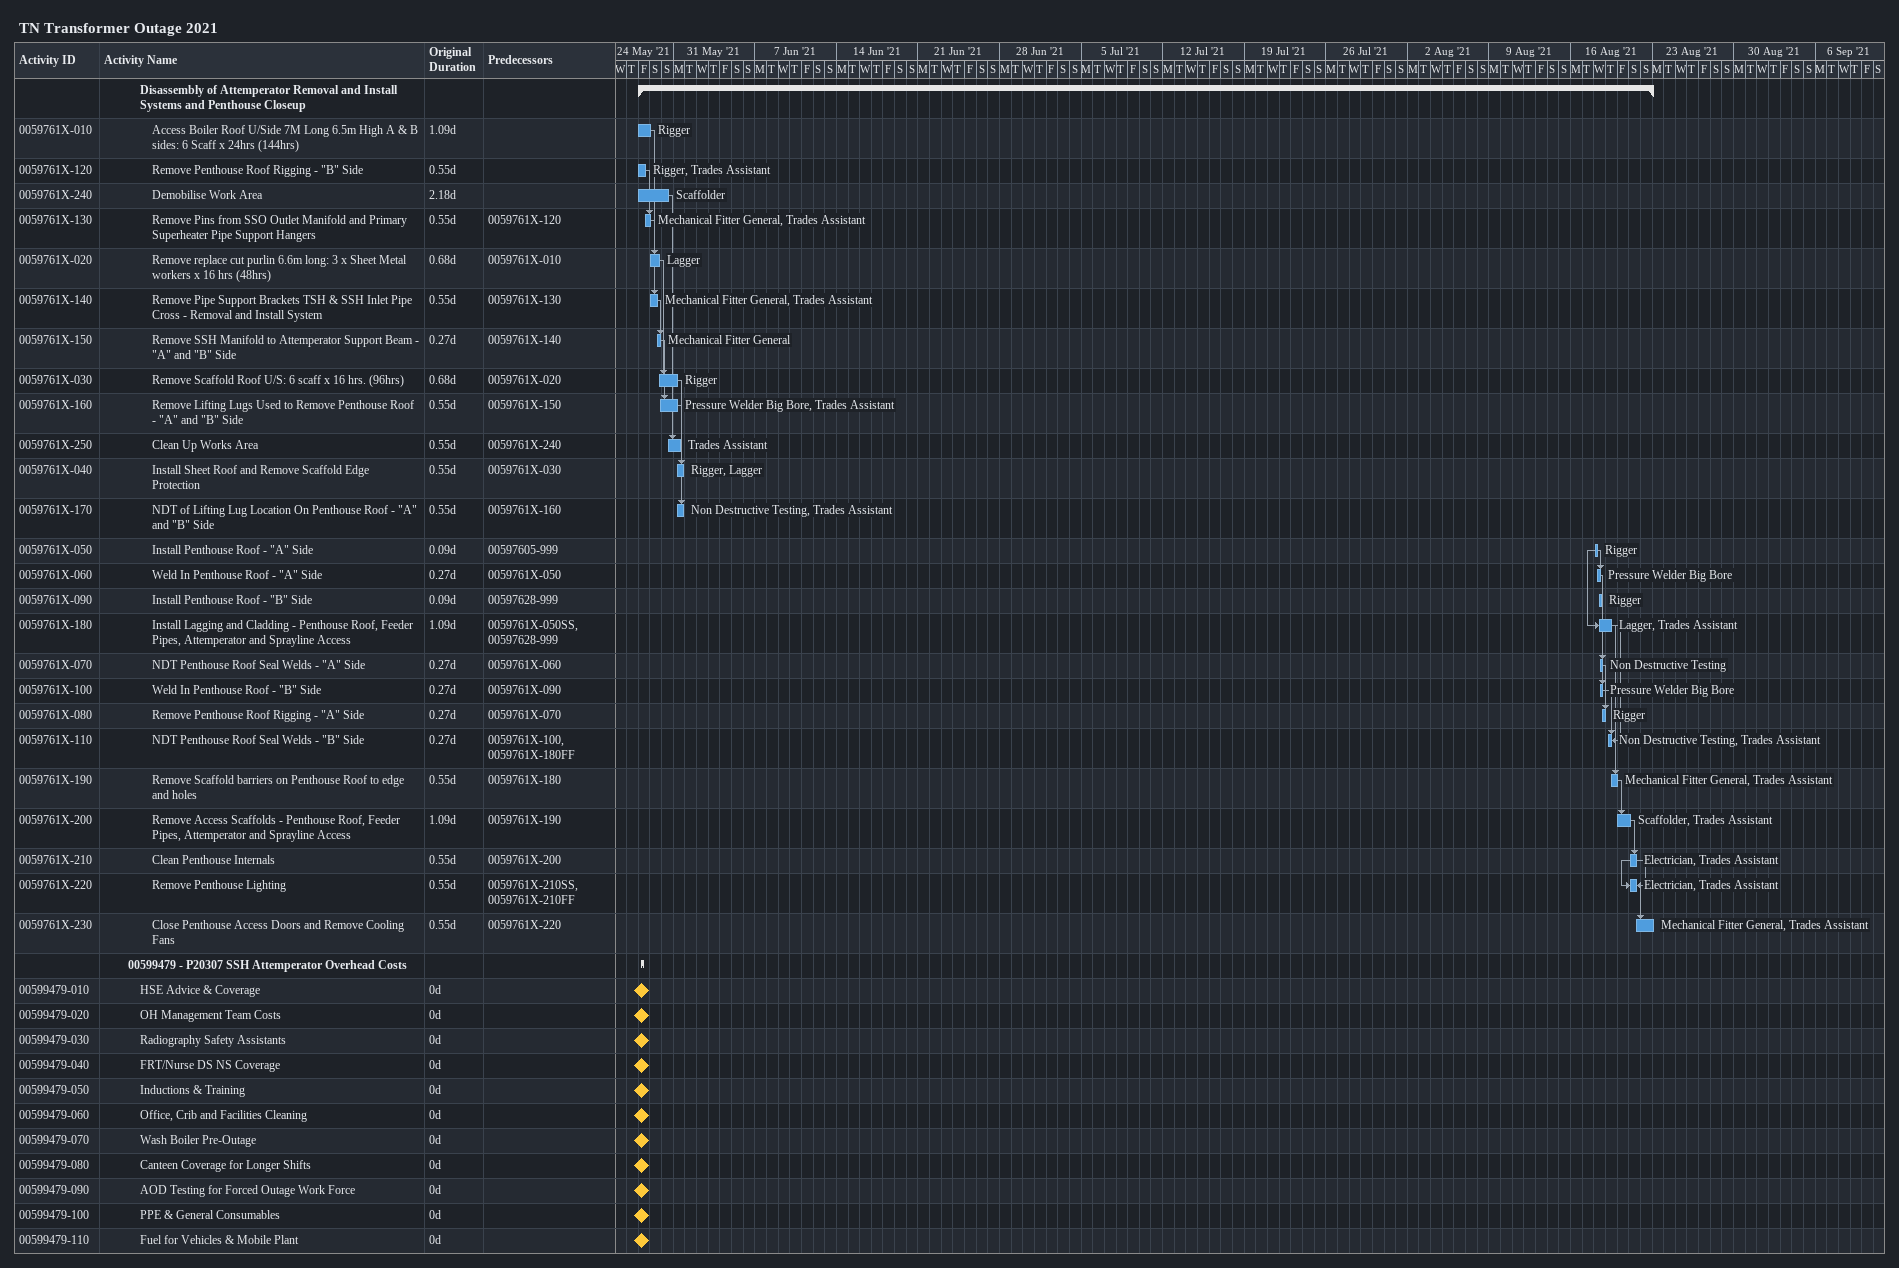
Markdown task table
TN Transformer Outage 2021

| ID | Level | Task | Original duration | Start | Finish | Predecessors | Resources |
|---|---|---|---|---|---|---|---|
|  | 4 | **Disassembly of Attemperator Removal and Install Systems and Penthouse Closeup** |  | 2021-05-28 | 2021-08-23 |  |  |
| 0059761X-010 | 5 | Access Boiler Roof U/Side 7M Long 6.5m High A & B sides: 6 Scaff x 24hrs (144hrs) | 1.09d | 2021-05-28 | 2021-05-29 |  | Rigger |
| 0059761X-120 | 5 | Remove Penthouse Roof Rigging - "B" Side | 0.55d | 2021-05-28 | 2021-05-28 |  | Rigger, Trades Assistant |
| 0059761X-240 | 5 | Demobilise Work Area | 2.18d | 2021-05-28 | 2021-05-30 |  | Scaffolder |
| 0059761X-130 | 5 | Remove Pins from SSO Outlet Manifold and Primary Superheater Pipe Support Hangers | 0.55d | 2021-05-28 | 2021-05-29 | 0059761X-120 | Mechanical Fitter General, Trades Assistant |
| 0059761X-020 | 5 | Remove replace cut purlin 6.6m long: 3 x Sheet Metal workers x 16 hrs (48hrs) | 0.68d | 2021-05-29 | 2021-05-29 | 0059761X-010 | Lagger |
| 0059761X-140 | 5 | Remove Pipe Support Brackets TSH & SSH Inlet Pipe Cross - Removal and Install System | 0.55d | 2021-05-29 | 2021-05-29 | 0059761X-130 | Mechanical Fitter General, Trades Assistant |
| 0059761X-150 | 5 | Remove SSH Manifold to Attemperator Support Beam - "A" and "B" Side | 0.27d | 2021-05-29 | 2021-05-29 | 0059761X-140 | Mechanical Fitter General |
| 0059761X-030 | 5 | Remove Scaffold Roof U/S: 6 scaff x 16 hrs. (96hrs) | 0.68d | 2021-05-29 | 2021-05-31 | 0059761X-020 | Rigger |
| 0059761X-160 | 5 | Remove Lifting Lugs Used to Remove Penthouse Roof - "A" and "B" Side | 0.55d | 2021-05-29 | 2021-05-31 | 0059761X-150 | Pressure Welder Big Bore, Trades Assistant |
| 0059761X-250 | 5 | Clean Up Works Area | 0.55d | 2021-05-30 | 2021-05-31 | 0059761X-240 | Trades Assistant |
| 0059761X-040 | 5 | Install Sheet Roof and Remove Scaffold Edge Protection | 0.55d | 2021-05-31 | 2021-05-31 | 0059761X-030 | Rigger, Lagger |
| 0059761X-170 | 5 | NDT of Lifting Lug Location On Penthouse Roof - "A" and "B" Side | 0.55d | 2021-05-31 | 2021-05-31 | 0059761X-160 | Non Destructive Testing, Trades Assistant |
| 0059761X-050 | 5 | Install Penthouse Roof - "A" Side | 0.09d | 2021-08-18 | 2021-08-18 | 00597605-999 | Rigger |
| 0059761X-060 | 5 | Weld In Penthouse Roof - "A" Side | 0.27d | 2021-08-18 | 2021-08-18 | 0059761X-050 | Pressure Welder Big Bore |
| 0059761X-090 | 5 | Install Penthouse Roof - "B" Side | 0.09d | 2021-08-18 | 2021-08-18 | 00597628-999 | Rigger |
| 0059761X-180 | 5 | Install Lagging and Cladding - Penthouse Roof, Feeder Pipes, Attemperator and Sprayline Access | 1.09d | 2021-08-18 | 2021-08-19 | 0059761X-050SS, 00597628-999 | Lagger, Trades Assistant |
| 0059761X-070 | 5 | NDT Penthouse Roof Seal Welds - "A" Side | 0.27d | 2021-08-18 | 2021-08-18 | 0059761X-060 | Non Destructive Testing |
| 0059761X-100 | 5 | Weld In Penthouse Roof - "B" Side | 0.27d | 2021-08-18 | 2021-08-18 | 0059761X-090 | Pressure Welder Big Bore |
| 0059761X-080 | 5 | Remove Penthouse Roof Rigging - "A" Side | 0.27d | 2021-08-18 | 2021-08-19 | 0059761X-070 | Rigger |
| 0059761X-110 | 5 | NDT Penthouse Roof Seal Welds - "B" Side | 0.27d | 2021-08-19 | 2021-08-19 | 0059761X-100, 0059761X-180FF | Non Destructive Testing, Trades Assistant |
| 0059761X-190 | 5 | Remove Scaffold barriers on Penthouse Roof to edge and holes | 0.55d | 2021-08-19 | 2021-08-20 | 0059761X-180 | Mechanical Fitter General, Trades Assistant |
| 0059761X-200 | 5 | Remove Access Scaffolds - Penthouse Roof, Feeder Pipes, Attemperator and Sprayline Access | 1.09d | 2021-08-20 | 2021-08-21 | 0059761X-190 | Scaffolder, Trades Assistant |
| 0059761X-210 | 5 | Clean Penthouse Internals | 0.55d | 2021-08-21 | 2021-08-21 | 0059761X-200 | Electrician, Trades Assistant |
| 0059761X-220 | 5 | Remove Penthouse Lighting | 0.55d | 2021-08-21 | 2021-08-21 | 0059761X-210SS, 0059761X-210FF | Electrician, Trades Assistant |
| 0059761X-230 | 5 | Close Penthouse Access Doors and Remove Cooling Fans | 0.55d | 2021-08-21 | 2021-08-23 | 0059761X-220 | Mechanical Fitter General, Trades Assistant |
|  | 3 | **00599479 - P20307 SSH Attemperator Overhead Costs** |  | 2021-05-28 | 2021-05-28 |  |  |
| 00599479-010 | 4 | HSE Advice & Coverage | 0d | 2021-05-28 | 2021-05-28 |  |  |
| 00599479-020 | 4 | OH Management Team Costs | 0d | 2021-05-28 | 2021-05-28 |  |  |
| 00599479-030 | 4 | Radiography Safety Assistants | 0d | 2021-05-28 | 2021-05-28 |  |  |
| 00599479-040 | 4 | FRT/Nurse DS NS Coverage | 0d | 2021-05-28 | 2021-05-28 |  |  |
| 00599479-050 | 4 | Inductions & Training | 0d | 2021-05-28 | 2021-05-28 |  |  |
| 00599479-060 | 4 | Office, Crib and Facilities Cleaning | 0d | 2021-05-28 | 2021-05-28 |  |  |
| 00599479-070 | 4 | Wash Boiler Pre-Outage | 0d | 2021-05-28 | 2021-05-28 |  |  |
| 00599479-080 | 4 | Canteen Coverage for Longer Shifts | 0d | 2021-05-28 | 2021-05-28 |  |  |
| 00599479-090 | 4 | AOD Testing for Forced Outage Work Force | 0d | 2021-05-28 | 2021-05-28 |  |  |
| 00599479-100 | 4 | PPE & General Consumables | 0d | 2021-05-28 | 2021-05-28 |  |  |
| 00599479-110 | 4 | Fuel for Vehicles & Mobile Plant | 0d | 2021-05-28 | 2021-05-28 |  |  |
